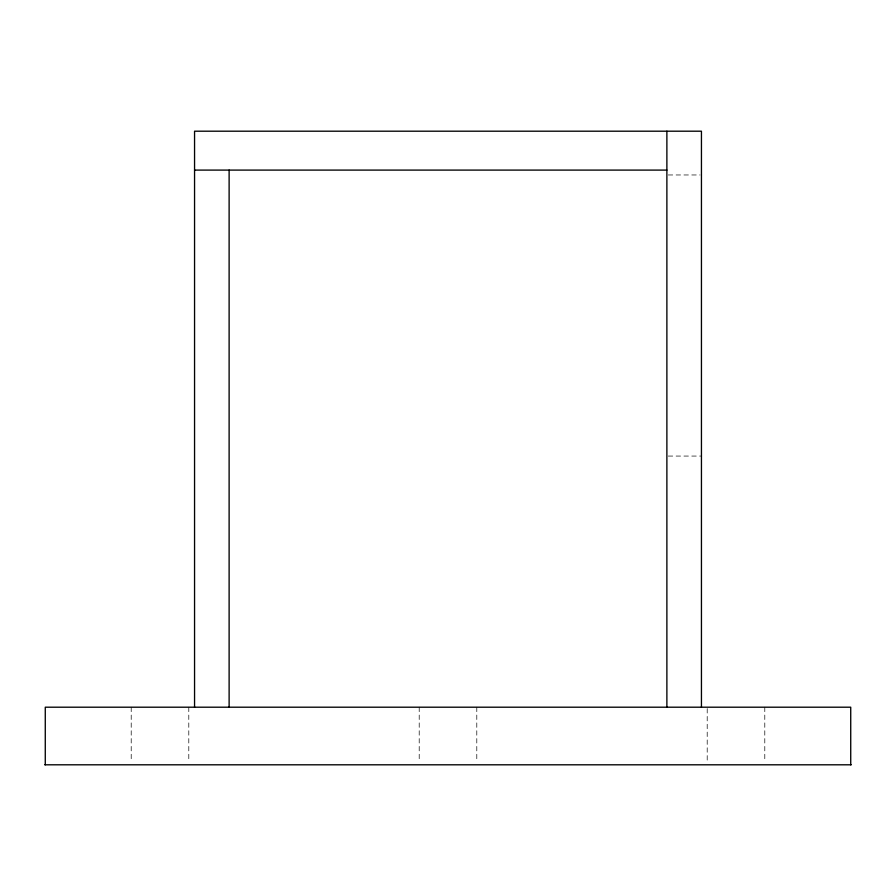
<?xml version="1.0" encoding="UTF-8"?>
<svg xmlns="http://www.w3.org/2000/svg" width="896" height="896" viewBox="0 0 896 896"><rect width="100%" height="100%" fill="white"/><g stroke="black" fill="none" stroke-linecap="round" stroke-linejoin="round"><path stroke-width="0.67" stroke-dasharray="4.48 3.36" d="M668.259 174.966L700.056 174.966M668.259 456.064L701.445 456.064M764.792 707.202L764.792 762.059M707.202 708.568L707.202 762.059M476.795 707.202L476.795 762.059M419.205 707.202L419.205 762.059M188.798 707.202L188.798 762.059M131.208 707.202L131.208 762.059"/><path stroke-width="1.34" d="M194.555 170.094L666.882 170.094M44.8 764.803L851.2 764.803M850.73 764.803L850.73 707.202L45.27 707.202L45.27 764.803M701.445 707.202L701.445 131.197L194.555 131.197L194.555 707.202M666.882 131.197L666.882 707.202M229.118 170.094L229.118 707.202"/></g></svg>
